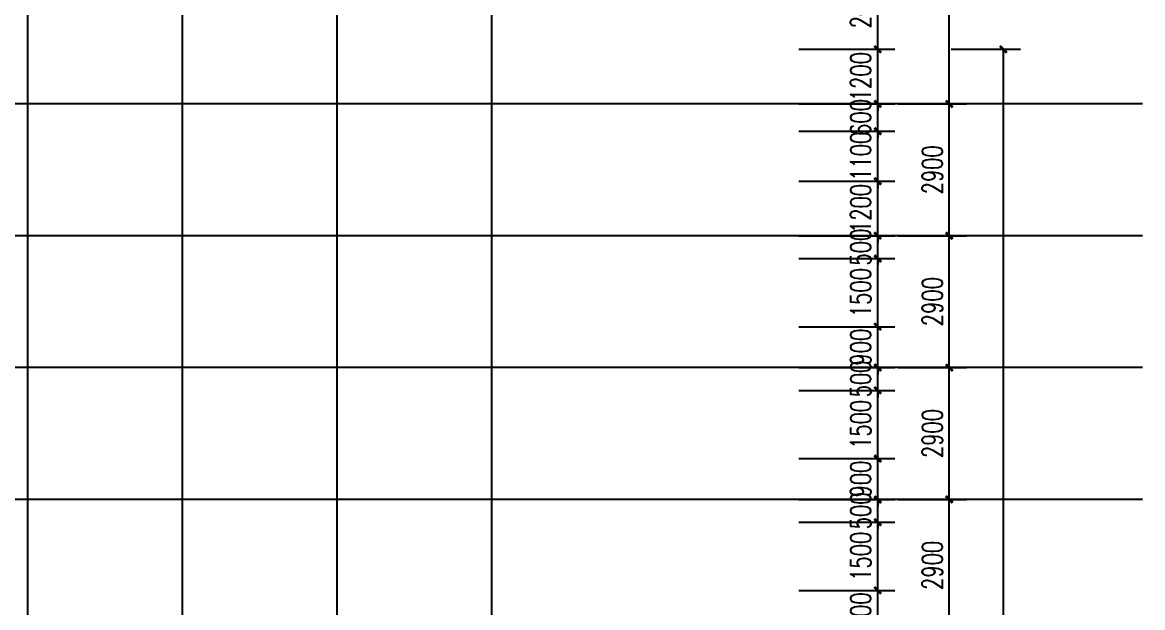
# Model space of a CAD drawing. Extents: x -59851 to 653804, y -249523 to 437614.
# Drawn here: x 352334 to 376967, y 407010 to 419880 of the extents above; entities that cross this region are included whole.
import ezdxf

# ---------------------------------------------------------------- set-up
doc = ezdxf.new("R2010")
doc.units = 0
doc.header["$LTSCALE"] = 1000
doc.header["$MEASUREMENT"] = 0
for name, color, linetype in [('A-第三道尺寸线', 105, 'Continuous'), ('DOTE', 16, 'Continuous'), ('PUB_DIM', 3, 'Continuous')]:
    doc.layers.add(name, color=color, linetype=linetype)
doc.styles.add('_TCH_DIM_T3', font='SIMPLEX.shx', dxfattribs={"width": 0.705882, "bigfont": 'GBCBIG.shx'})
doc.dimstyles.new('_TCH_ARCH&&150', dxfattribs={"dimtxt": 446.25, "dimasz": 150, "dimexe": 375, "dimexo": 450, "dimgap": 150, "dimtad": 1, "dimdec": 0, "dimzin": 0, "dimdsep": 46, "dimtxsty": '_TCH_DIM_T3', "dimblk": 'ARCHTICK', "dimcen": 0.09, "dimclrt": 7, "dimazin": 2, "dimtfac": 1, "dimtdec": 0, "dimtix": 1, "dimtmove": 2, "dimatfit": 3, "dimfxl": 0, "dimtolj": 1, "dimtzin": 0, "dimarcsym": 0})

# ---------------------------------------------------------------- blocks, each defined once
blk = doc.blocks.new('_ArchTick')
at = {"color": 0, "linetype": 'ByBlock', "const_width": 0.4}
blk.add_lwpolyline([(-0.5, -0.5), (0.5, 0.5)], dxfattribs=at)
blk = doc.blocks.new('*D4190')
at = {"layer": 'Defpoints', "color": 0, "transparency": 16777216}
for p in [(372306, 419288), (373905, 419288), (372306, 364438)]:
    blk.add_point(p, dxfattribs=at)
at = {"layer": 'PUB_DIM', "color": 0, "lineweight": -2, "transparency": 16777216}
for p, q in [((372756, 419288), (374280, 419288)), ((373905, 364438), (373905, 419288)), ((372756, 364438), (374280, 364438))]:
    blk.add_line(p, q, dxfattribs=at)
at = {"layer": 'PUB_DIM', "color": 0, "lineweight": -2, "transparency": 16777216, "xscale": 150, "yscale": 150, "zscale": 150}
for p, rotation in [((373905, 419288), 90), ((373905, 364438), 270)]:
    blk.add_blockref('_ArchTick', p, dxfattribs=dict(at, rotation=rotation))
at = {"layer": 'PUB_DIM', "color": 7, "transparency": 16777216, "insert": (373532, 391863), "char_height": 446.2, "attachment_point": 5, "rotation": 90, "style": '_TCH_DIM_T3'}
blk.add_mtext('\\A1;54850', dxfattribs=at)
blk = doc.blocks.new('*D4191')
at = {"layer": 'Defpoints', "color": 0, "transparency": 16777216}
for p in [(371142, 423288), (372716, 423288), (371142, 418088)]:
    blk.add_point(p, dxfattribs=at)
at = {"layer": 'PUB_DIM', "color": 0, "lineweight": -2, "transparency": 16777216}
for p, q in [((371592, 423288), (373091, 423288)), ((372716, 418088), (372716, 423288)), ((371592, 418088), (373091, 418088))]:
    blk.add_line(p, q, dxfattribs=at)
at = {"layer": 'PUB_DIM', "color": 0, "lineweight": -2, "transparency": 16777216, "xscale": 150, "yscale": 150, "zscale": 150}
for p, rotation in [((372716, 423288), 90), ((372716, 418088), 270)]:
    blk.add_blockref('_ArchTick', p, dxfattribs=dict(at, rotation=rotation))
at = {"layer": 'PUB_DIM', "color": 7, "transparency": 16777216, "insert": (372342, 420688), "char_height": 446.2, "attachment_point": 5, "rotation": 90, "style": '_TCH_DIM_T3'}
blk.add_mtext('\\A1;5200', dxfattribs=at)
blk = doc.blocks.new('*D4192')
at = {"layer": 'Defpoints', "color": 0, "transparency": 16777216}
for p in [(371142, 418088), (372716, 418088), (371142, 415188)]:
    blk.add_point(p, dxfattribs=at)
at = {"layer": 'PUB_DIM', "color": 0, "lineweight": -2, "transparency": 16777216}
for p, q in [((371592, 418088), (373091, 418088)), ((372716, 415188), (372716, 418088)), ((371592, 415188), (373091, 415188))]:
    blk.add_line(p, q, dxfattribs=at)
at = {"layer": 'PUB_DIM', "color": 0, "lineweight": -2, "transparency": 16777216, "xscale": 150, "yscale": 150, "zscale": 150}
for p, rotation in [((372716, 418088), 90), ((372716, 415188), 270)]:
    blk.add_blockref('_ArchTick', p, dxfattribs=dict(at, rotation=rotation))
at = {"layer": 'PUB_DIM', "color": 7, "transparency": 16777216, "insert": (372342, 416638), "char_height": 446.2, "attachment_point": 5, "rotation": 90, "style": '_TCH_DIM_T3'}
blk.add_mtext('\\A1;2900', dxfattribs=at)
blk = doc.blocks.new('*D4193')
at = {"layer": 'Defpoints', "color": 0, "transparency": 16777216}
for p in [(371142, 415188), (372716, 415188), (371142, 412288)]:
    blk.add_point(p, dxfattribs=at)
at = {"layer": 'PUB_DIM', "color": 0, "lineweight": -2, "transparency": 16777216}
for p, q in [((371592, 415188), (373091, 415188)), ((372716, 412288), (372716, 415188)), ((371592, 412288), (373091, 412288))]:
    blk.add_line(p, q, dxfattribs=at)
at = {"layer": 'PUB_DIM', "color": 0, "lineweight": -2, "transparency": 16777216, "xscale": 150, "yscale": 150, "zscale": 150}
for p, rotation in [((372716, 415188), 90), ((372716, 412288), 270)]:
    blk.add_blockref('_ArchTick', p, dxfattribs=dict(at, rotation=rotation))
at = {"layer": 'PUB_DIM', "color": 7, "transparency": 16777216, "insert": (372342, 413738), "char_height": 446.2, "attachment_point": 5, "rotation": 90, "style": '_TCH_DIM_T3'}
blk.add_mtext('\\A1;2900', dxfattribs=at)
blk = doc.blocks.new('*D4194')
at = {"layer": 'Defpoints', "color": 0, "transparency": 16777216}
for p in [(371142, 412288), (372716, 412288), (371142, 409388)]:
    blk.add_point(p, dxfattribs=at)
at = {"layer": 'PUB_DIM', "color": 0, "lineweight": -2, "transparency": 16777216}
for p, q in [((371592, 412288), (373091, 412288)), ((372716, 409388), (372716, 412288)), ((371592, 409388), (373091, 409388))]:
    blk.add_line(p, q, dxfattribs=at)
at = {"layer": 'PUB_DIM', "color": 0, "lineweight": -2, "transparency": 16777216, "xscale": 150, "yscale": 150, "zscale": 150}
for p, rotation in [((372716, 412288), 90), ((372716, 409388), 270)]:
    blk.add_blockref('_ArchTick', p, dxfattribs=dict(at, rotation=rotation))
at = {"layer": 'PUB_DIM', "color": 7, "transparency": 16777216, "insert": (372342, 410838), "char_height": 446.2, "attachment_point": 5, "rotation": 90, "style": '_TCH_DIM_T3'}
blk.add_mtext('\\A1;2900', dxfattribs=at)
blk = doc.blocks.new('*D4195')
at = {"layer": 'Defpoints', "color": 0, "transparency": 16777216}
for p in [(371142, 409388), (372716, 409388), (371142, 406488)]:
    blk.add_point(p, dxfattribs=at)
at = {"layer": 'PUB_DIM', "color": 0, "lineweight": -2, "transparency": 16777216}
for p, q in [((371592, 409388), (373091, 409388)), ((372716, 406488), (372716, 409388)), ((371592, 406488), (373091, 406488))]:
    blk.add_line(p, q, dxfattribs=at)
at = {"layer": 'PUB_DIM', "color": 0, "lineweight": -2, "transparency": 16777216, "xscale": 150, "yscale": 150, "zscale": 150}
for p, rotation in [((372716, 409388), 90), ((372716, 406488), 270)]:
    blk.add_blockref('_ArchTick', p, dxfattribs=dict(at, rotation=rotation))
at = {"layer": 'PUB_DIM', "color": 7, "transparency": 16777216, "insert": (372342, 407938), "char_height": 446.2, "attachment_point": 5, "rotation": 90, "style": '_TCH_DIM_T3'}
blk.add_mtext('\\A1;2900', dxfattribs=at)
blk = doc.blocks.new('*D4255')
at = {"layer": 'A-第三道尺寸线', "color": 0, "lineweight": -2, "transparency": 16777216}
for p, q in [((371142, 407388), (371142, 407538)), ((369405, 407388), (371517, 407388)), ((371142, 406488), (371142, 407388)), ((369405, 406488), (371517, 406488)), ((371142, 406488), (371142, 406338))]:
    blk.add_line(p, q, dxfattribs=at)
at = {"layer": 'Defpoints', "color": 0, "transparency": 16777216}
for p in [(368955, 407388), (371142, 407388), (368955, 406488)]:
    blk.add_point(p, dxfattribs=at)
at = {"layer": 'A-第三道尺寸线', "color": 0, "lineweight": -2, "transparency": 16777216, "xscale": 150, "yscale": 150, "zscale": 150}
for p, rotation in [((371142, 407388), 270), ((371142, 406488), 90)]:
    blk.add_blockref('_ArchTick', p, dxfattribs=dict(at, rotation=rotation))
at = {"layer": 'A-第三道尺寸线', "color": 7, "transparency": 16777216, "insert": (370769, 406938), "char_height": 446.2, "attachment_point": 5, "rotation": 90, "style": '_TCH_DIM_T3'}
blk.add_mtext('\\A1;900', dxfattribs=at)
blk = doc.blocks.new('*D4256')
at = {"layer": 'A-第三道尺寸线', "color": 0, "lineweight": -2, "transparency": 16777216}
for p, q in [((369405, 408888), (371517, 408888)), ((371142, 407388), (371142, 408888)), ((369405, 407388), (371517, 407388))]:
    blk.add_line(p, q, dxfattribs=at)
at = {"layer": 'Defpoints', "color": 0, "transparency": 16777216}
for p in [(368955, 408888), (371142, 408888), (368955, 407388)]:
    blk.add_point(p, dxfattribs=at)
at = {"layer": 'A-第三道尺寸线', "color": 0, "lineweight": -2, "transparency": 16777216, "xscale": 150, "yscale": 150, "zscale": 150}
for p, rotation in [((371142, 408888), 90), ((371142, 407388), 270)]:
    blk.add_blockref('_ArchTick', p, dxfattribs=dict(at, rotation=rotation))
at = {"layer": 'A-第三道尺寸线', "color": 7, "transparency": 16777216, "insert": (370769, 408138), "char_height": 446.2, "attachment_point": 5, "rotation": 90, "style": '_TCH_DIM_T3'}
blk.add_mtext('\\A1;1500', dxfattribs=at)
blk = doc.blocks.new('*D4257')
at = {"layer": 'A-第三道尺寸线', "color": 0, "lineweight": -2, "transparency": 16777216}
for p, q in [((371142, 409388), (371142, 409538)), ((369405, 409388), (371517, 409388)), ((371142, 408888), (371142, 409388)), ((369405, 408888), (371517, 408888)), ((371142, 408888), (371142, 408738))]:
    blk.add_line(p, q, dxfattribs=at)
at = {"layer": 'Defpoints', "color": 0, "transparency": 16777216}
for p in [(368955, 409388), (371142, 409388), (368955, 408888)]:
    blk.add_point(p, dxfattribs=at)
at = {"layer": 'A-第三道尺寸线', "color": 0, "lineweight": -2, "transparency": 16777216, "xscale": 150, "yscale": 150, "zscale": 150}
for p, rotation in [((371142, 409388), 270), ((371142, 408888), 90)]:
    blk.add_blockref('_ArchTick', p, dxfattribs=dict(at, rotation=rotation))
at = {"layer": 'A-第三道尺寸线', "color": 7, "transparency": 16777216, "insert": (370769, 409138), "char_height": 446.2, "attachment_point": 5, "rotation": 90, "style": '_TCH_DIM_T3'}
blk.add_mtext('\\A1;500', dxfattribs=at)
blk = doc.blocks.new('*D4258')
at = {"layer": 'A-第三道尺寸线', "color": 0, "lineweight": -2, "transparency": 16777216}
for p, q in [((371142, 410288), (371142, 410438)), ((369405, 410288), (371517, 410288)), ((371142, 409388), (371142, 410288)), ((369405, 409388), (371517, 409388)), ((371142, 409388), (371142, 409238))]:
    blk.add_line(p, q, dxfattribs=at)
at = {"layer": 'Defpoints', "color": 0, "transparency": 16777216}
for p in [(368955, 410288), (371142, 410288), (368955, 409388)]:
    blk.add_point(p, dxfattribs=at)
at = {"layer": 'A-第三道尺寸线', "color": 0, "lineweight": -2, "transparency": 16777216, "xscale": 150, "yscale": 150, "zscale": 150}
for p, rotation in [((371142, 410288), 270), ((371142, 409388), 90)]:
    blk.add_blockref('_ArchTick', p, dxfattribs=dict(at, rotation=rotation))
at = {"layer": 'A-第三道尺寸线', "color": 7, "transparency": 16777216, "insert": (370769, 409838), "char_height": 446.2, "attachment_point": 5, "rotation": 90, "style": '_TCH_DIM_T3'}
blk.add_mtext('\\A1;900', dxfattribs=at)
blk = doc.blocks.new('*D4259')
at = {"layer": 'A-第三道尺寸线', "color": 0, "lineweight": -2, "transparency": 16777216}
for p, q in [((369405, 411788), (371517, 411788)), ((371142, 410288), (371142, 411788)), ((369405, 410288), (371517, 410288))]:
    blk.add_line(p, q, dxfattribs=at)
at = {"layer": 'Defpoints', "color": 0, "transparency": 16777216}
for p in [(368955, 411788), (371142, 411788), (368955, 410288)]:
    blk.add_point(p, dxfattribs=at)
at = {"layer": 'A-第三道尺寸线', "color": 0, "lineweight": -2, "transparency": 16777216, "xscale": 150, "yscale": 150, "zscale": 150}
for p, rotation in [((371142, 411788), 90), ((371142, 410288), 270)]:
    blk.add_blockref('_ArchTick', p, dxfattribs=dict(at, rotation=rotation))
at = {"layer": 'A-第三道尺寸线', "color": 7, "transparency": 16777216, "insert": (370769, 411038), "char_height": 446.2, "attachment_point": 5, "rotation": 90, "style": '_TCH_DIM_T3'}
blk.add_mtext('\\A1;1500', dxfattribs=at)
blk = doc.blocks.new('*D4260')
at = {"layer": 'A-第三道尺寸线', "color": 0, "lineweight": -2, "transparency": 16777216}
for p, q in [((371142, 412288), (371142, 412438)), ((369405, 412288), (371517, 412288)), ((371142, 411788), (371142, 412288)), ((369405, 411788), (371517, 411788)), ((371142, 411788), (371142, 411638))]:
    blk.add_line(p, q, dxfattribs=at)
at = {"layer": 'Defpoints', "color": 0, "transparency": 16777216}
for p in [(368955, 412288), (371142, 412288), (368955, 411788)]:
    blk.add_point(p, dxfattribs=at)
at = {"layer": 'A-第三道尺寸线', "color": 0, "lineweight": -2, "transparency": 16777216, "xscale": 150, "yscale": 150, "zscale": 150}
for p, rotation in [((371142, 412288), 270), ((371142, 411788), 90)]:
    blk.add_blockref('_ArchTick', p, dxfattribs=dict(at, rotation=rotation))
at = {"layer": 'A-第三道尺寸线', "color": 7, "transparency": 16777216, "insert": (370769, 412038), "char_height": 446.2, "attachment_point": 5, "rotation": 90, "style": '_TCH_DIM_T3'}
blk.add_mtext('\\A1;500', dxfattribs=at)
blk = doc.blocks.new('*D4261')
at = {"layer": 'A-第三道尺寸线', "color": 0, "lineweight": -2, "transparency": 16777216}
for p, q in [((369405, 413188), (371517, 413188)), ((371142, 413188), (371142, 413338)), ((371142, 412288), (371142, 413188)), ((369405, 412288), (371517, 412288)), ((371142, 412288), (371142, 412138))]:
    blk.add_line(p, q, dxfattribs=at)
at = {"layer": 'Defpoints', "color": 0, "transparency": 16777216}
for p in [(368955, 413188), (371142, 413188), (368955, 412288)]:
    blk.add_point(p, dxfattribs=at)
at = {"layer": 'A-第三道尺寸线', "color": 0, "lineweight": -2, "transparency": 16777216, "xscale": 150, "yscale": 150, "zscale": 150}
for p, rotation in [((371142, 413188), 270), ((371142, 412288), 90)]:
    blk.add_blockref('_ArchTick', p, dxfattribs=dict(at, rotation=rotation))
at = {"layer": 'A-第三道尺寸线', "color": 7, "transparency": 16777216, "insert": (370769, 412738), "char_height": 446.2, "attachment_point": 5, "rotation": 90, "style": '_TCH_DIM_T3'}
blk.add_mtext('\\A1;900', dxfattribs=at)
blk = doc.blocks.new('*D4262')
at = {"layer": 'A-第三道尺寸线', "color": 0, "lineweight": -2, "transparency": 16777216}
for p, q in [((369405, 414688), (371517, 414688)), ((371142, 413188), (371142, 414688)), ((369405, 413188), (371517, 413188))]:
    blk.add_line(p, q, dxfattribs=at)
at = {"layer": 'Defpoints', "color": 0, "transparency": 16777216}
for p in [(368955, 414688), (371142, 414688), (368955, 413188)]:
    blk.add_point(p, dxfattribs=at)
at = {"layer": 'A-第三道尺寸线', "color": 0, "lineweight": -2, "transparency": 16777216, "xscale": 150, "yscale": 150, "zscale": 150}
for p, rotation in [((371142, 414688), 90), ((371142, 413188), 270)]:
    blk.add_blockref('_ArchTick', p, dxfattribs=dict(at, rotation=rotation))
at = {"layer": 'A-第三道尺寸线', "color": 7, "transparency": 16777216, "insert": (370769, 413938), "char_height": 446.2, "attachment_point": 5, "rotation": 90, "style": '_TCH_DIM_T3'}
blk.add_mtext('\\A1;1500', dxfattribs=at)
blk = doc.blocks.new('*D4263')
at = {"layer": 'A-第三道尺寸线', "color": 0, "lineweight": -2, "transparency": 16777216}
for p, q in [((371142, 415188), (371142, 415338)), ((369405, 415188), (371517, 415188)), ((371142, 414688), (371142, 415188)), ((369405, 414688), (371517, 414688)), ((371142, 414688), (371142, 414538))]:
    blk.add_line(p, q, dxfattribs=at)
at = {"layer": 'Defpoints', "color": 0, "transparency": 16777216}
for p in [(368955, 415188), (371142, 415188), (368955, 414688)]:
    blk.add_point(p, dxfattribs=at)
at = {"layer": 'A-第三道尺寸线', "color": 0, "lineweight": -2, "transparency": 16777216, "xscale": 150, "yscale": 150, "zscale": 150}
for p, rotation in [((371142, 415188), 270), ((371142, 414688), 90)]:
    blk.add_blockref('_ArchTick', p, dxfattribs=dict(at, rotation=rotation))
at = {"layer": 'A-第三道尺寸线', "color": 7, "transparency": 16777216, "insert": (370769, 414938), "char_height": 446.2, "attachment_point": 5, "rotation": 90, "style": '_TCH_DIM_T3'}
blk.add_mtext('\\A1;500', dxfattribs=at)
blk = doc.blocks.new('*D4264')
at = {"layer": 'A-第三道尺寸线', "color": 0, "lineweight": -2, "transparency": 16777216}
for p, q in [((369405, 416388), (371517, 416388)), ((371142, 416388), (371142, 416538)), ((371142, 415188), (371142, 416388)), ((369405, 415188), (371517, 415188)), ((371142, 415188), (371142, 415038))]:
    blk.add_line(p, q, dxfattribs=at)
at = {"layer": 'Defpoints', "color": 0, "transparency": 16777216}
for p in [(368955, 416388), (371142, 416388), (368955, 415188)]:
    blk.add_point(p, dxfattribs=at)
at = {"layer": 'A-第三道尺寸线', "color": 0, "lineweight": -2, "transparency": 16777216, "xscale": 150, "yscale": 150, "zscale": 150}
for p, rotation in [((371142, 416388), 270), ((371142, 415188), 90)]:
    blk.add_blockref('_ArchTick', p, dxfattribs=dict(at, rotation=rotation))
at = {"layer": 'A-第三道尺寸线', "color": 7, "transparency": 16777216, "insert": (370769, 415788), "char_height": 446.2, "attachment_point": 5, "rotation": 90, "style": '_TCH_DIM_T3'}
blk.add_mtext('\\A1;1200', dxfattribs=at)
blk = doc.blocks.new('*D4265')
at = {"layer": 'A-第三道尺寸线', "color": 0, "lineweight": -2, "transparency": 16777216}
for p, q in [((371142, 417488), (371142, 417638)), ((369405, 417488), (371517, 417488)), ((371142, 416388), (371142, 417488)), ((369405, 416388), (371517, 416388)), ((371142, 416388), (371142, 416238))]:
    blk.add_line(p, q, dxfattribs=at)
at = {"layer": 'Defpoints', "color": 0, "transparency": 16777216}
for p in [(368955, 417488), (371142, 417488), (368955, 416388)]:
    blk.add_point(p, dxfattribs=at)
at = {"layer": 'A-第三道尺寸线', "color": 0, "lineweight": -2, "transparency": 16777216, "xscale": 150, "yscale": 150, "zscale": 150}
for p, rotation in [((371142, 417488), 270), ((371142, 416388), 90)]:
    blk.add_blockref('_ArchTick', p, dxfattribs=dict(at, rotation=rotation))
at = {"layer": 'A-第三道尺寸线', "color": 7, "transparency": 16777216, "insert": (370769, 416938), "char_height": 446.2, "attachment_point": 5, "rotation": 90, "style": '_TCH_DIM_T3'}
blk.add_mtext('\\A1;1100', dxfattribs=at)
blk = doc.blocks.new('*D4266')
at = {"layer": 'A-第三道尺寸线', "color": 0, "lineweight": -2, "transparency": 16777216}
for p, q in [((369405, 418088), (371517, 418088)), ((371142, 418088), (371142, 418238)), ((371142, 417488), (371142, 418088)), ((369405, 417488), (371517, 417488)), ((371142, 417488), (371142, 417338))]:
    blk.add_line(p, q, dxfattribs=at)
at = {"layer": 'Defpoints', "color": 0, "transparency": 16777216}
for p in [(368955, 418088), (371142, 418088), (368955, 417488)]:
    blk.add_point(p, dxfattribs=at)
at = {"layer": 'A-第三道尺寸线', "color": 0, "lineweight": -2, "transparency": 16777216, "xscale": 150, "yscale": 150, "zscale": 150}
for p, rotation in [((371142, 418088), 270), ((371142, 417488), 90)]:
    blk.add_blockref('_ArchTick', p, dxfattribs=dict(at, rotation=rotation))
at = {"layer": 'A-第三道尺寸线', "color": 7, "transparency": 16777216, "insert": (370769, 417788), "char_height": 446.2, "attachment_point": 5, "rotation": 90, "style": '_TCH_DIM_T3'}
blk.add_mtext('\\A1;600', dxfattribs=at)
blk = doc.blocks.new('*D4267')
at = {"layer": 'A-第三道尺寸线', "color": 0, "lineweight": -2, "transparency": 16777216}
for p, q in [((369405, 419288), (371517, 419288)), ((371142, 419288), (371142, 419438)), ((371142, 418088), (371142, 419288)), ((369405, 418088), (371517, 418088)), ((371142, 418088), (371142, 417938))]:
    blk.add_line(p, q, dxfattribs=at)
at = {"layer": 'Defpoints', "color": 0, "transparency": 16777216}
for p in [(368955, 419288), (371142, 419288), (368955, 418088)]:
    blk.add_point(p, dxfattribs=at)
at = {"layer": 'A-第三道尺寸线', "color": 0, "lineweight": -2, "transparency": 16777216, "xscale": 150, "yscale": 150, "zscale": 150}
for p, rotation in [((371142, 419288), 270), ((371142, 418088), 90)]:
    blk.add_blockref('_ArchTick', p, dxfattribs=dict(at, rotation=rotation))
at = {"layer": 'A-第三道尺寸线', "color": 7, "transparency": 16777216, "insert": (370769, 418688), "char_height": 446.2, "attachment_point": 5, "rotation": 90, "style": '_TCH_DIM_T3'}
blk.add_mtext('\\A1;1200', dxfattribs=at)
blk = doc.blocks.new('*D4268')
at = {"layer": 'A-第三道尺寸线', "color": 0, "lineweight": -2, "transparency": 16777216}
for p, q in [((369405, 421288), (371517, 421288)), ((371142, 419288), (371142, 421288)), ((369405, 419288), (371517, 419288))]:
    blk.add_line(p, q, dxfattribs=at)
at = {"layer": 'Defpoints', "color": 0, "transparency": 16777216}
for p in [(368955, 421288), (371142, 421288), (368955, 419288)]:
    blk.add_point(p, dxfattribs=at)
at = {"layer": 'A-第三道尺寸线', "color": 0, "lineweight": -2, "transparency": 16777216, "xscale": 150, "yscale": 150, "zscale": 150}
for p, rotation in [((371142, 421288), 90), ((371142, 419288), 270)]:
    blk.add_blockref('_ArchTick', p, dxfattribs=dict(at, rotation=rotation))
at = {"layer": 'A-第三道尺寸线', "color": 7, "transparency": 16777216, "insert": (370769, 420288), "char_height": 446.2, "attachment_point": 5, "rotation": 90, "style": '_TCH_DIM_T3'}
blk.add_mtext('\\A1;2000', dxfattribs=at)

msp = doc.modelspace()

# ---------------------------------------------------------------- linework, layer by layer
at = {"layer": 'DOTE'}
for p, q in [((352448.6, 423848.2), (352448.6, 363523.9)), ((355848.6, 423848.2), (355848.6, 363523.9)), ((359248.6, 423848.2), (359248.6, 363523.9)), ((362648.6, 423848.2), (362648.6, 363523.9)), ((376966.8, 418087.8), (292125.9, 418087.8)), ((376966.8, 415187.8), (292125.9, 415187.8)), ((376966.8, 412287.8), (292125.9, 412287.8)), ((376966.8, 409387.8), (292125.9, 409387.8))]:
    msp.add_line(p, q, dxfattribs=at)

# ---------------------------------------------------------------- dimensions: what is measured, and where the dimension line sits
at = {"layer": 'A-第三道尺寸线'}
for p1, p2, picture, middle in [((368954.7, 419287.8), (368954.7, 421287.8), '*D4268', (370769.1, 420287.8)), ((368954.7, 418087.8), (368954.7, 419287.8), '*D4267', (370769.1, 418687.8)), ((368954.7, 417487.8), (368954.7, 418087.8), '*D4266', (370769.1, 417787.8)), ((368954.7, 416387.8), (368954.7, 417487.8), '*D4265', (370769.1, 416937.8)), ((368954.7, 415187.8), (368954.7, 416387.8), '*D4264', (370769.1, 415787.8)), ((368954.7, 414687.8), (368954.7, 415187.8), '*D4263', (370769.1, 414937.8)), ((368954.7, 413187.8), (368954.7, 414687.8), '*D4262', (370769.1, 413937.8)), ((368954.7, 412287.8), (368954.7, 413187.8), '*D4261', (370769.1, 412737.8)), ((368954.7, 411787.8), (368954.7, 412287.8), '*D4260', (370769.1, 412037.8)), ((368954.7, 410287.8), (368954.7, 411787.8), '*D4259', (370769.1, 411037.8)), ((368954.7, 409387.8), (368954.7, 410287.8), '*D4258', (370769.1, 409837.8)), ((368954.7, 408887.8), (368954.7, 409387.8), '*D4257', (370769.1, 409137.8)), ((368954.7, 407387.8), (368954.7, 408887.8), '*D4256', (370769.1, 408137.8)), ((368954.7, 406487.8), (368954.7, 407387.8), '*D4255', (370769.1, 406937.8))]:
    dim = msp.add_aligned_dim(p1=p1, p2=p2, distance=-2187.5, dimstyle='_TCH_ARCH&&150', dxfattribs=at)
    dim.commit()
    dim.dimension.update_dxf_attribs({"geometry": picture, "text_midpoint": middle})
at = {"layer": 'PUB_DIM'}
for p1, p2, distance, picture, middle in [((371142.3, 418087.8), (371142.3, 423287.8), -1573.3, '*D4191', (372342.4, 420687.8)), ((372305.8, 364437.8), (372305.8, 419287.8), -1599, '*D4190', (373531.7, 391862.8)), ((371142.3, 415187.8), (371142.3, 418087.8), -1573.3, '*D4192', (372342.4, 416637.8)), ((371142.3, 412287.8), (371142.3, 415187.8), -1573.3, '*D4193', (372342.4, 413737.8)), ((371142.3, 409387.8), (371142.3, 412287.8), -1573.3, '*D4194', (372342.4, 410837.8)), ((371142.3, 406487.8), (371142.3, 409387.8), -1573.3, '*D4195', (372342.4, 407937.8))]:
    dim = msp.add_aligned_dim(p1=p1, p2=p2, distance=distance, dimstyle='_TCH_ARCH&&150', dxfattribs=at)
    dim.commit()
    dim.dimension.update_dxf_attribs({"geometry": picture, "text_midpoint": middle})

doc.saveas('drawing.dxf')
